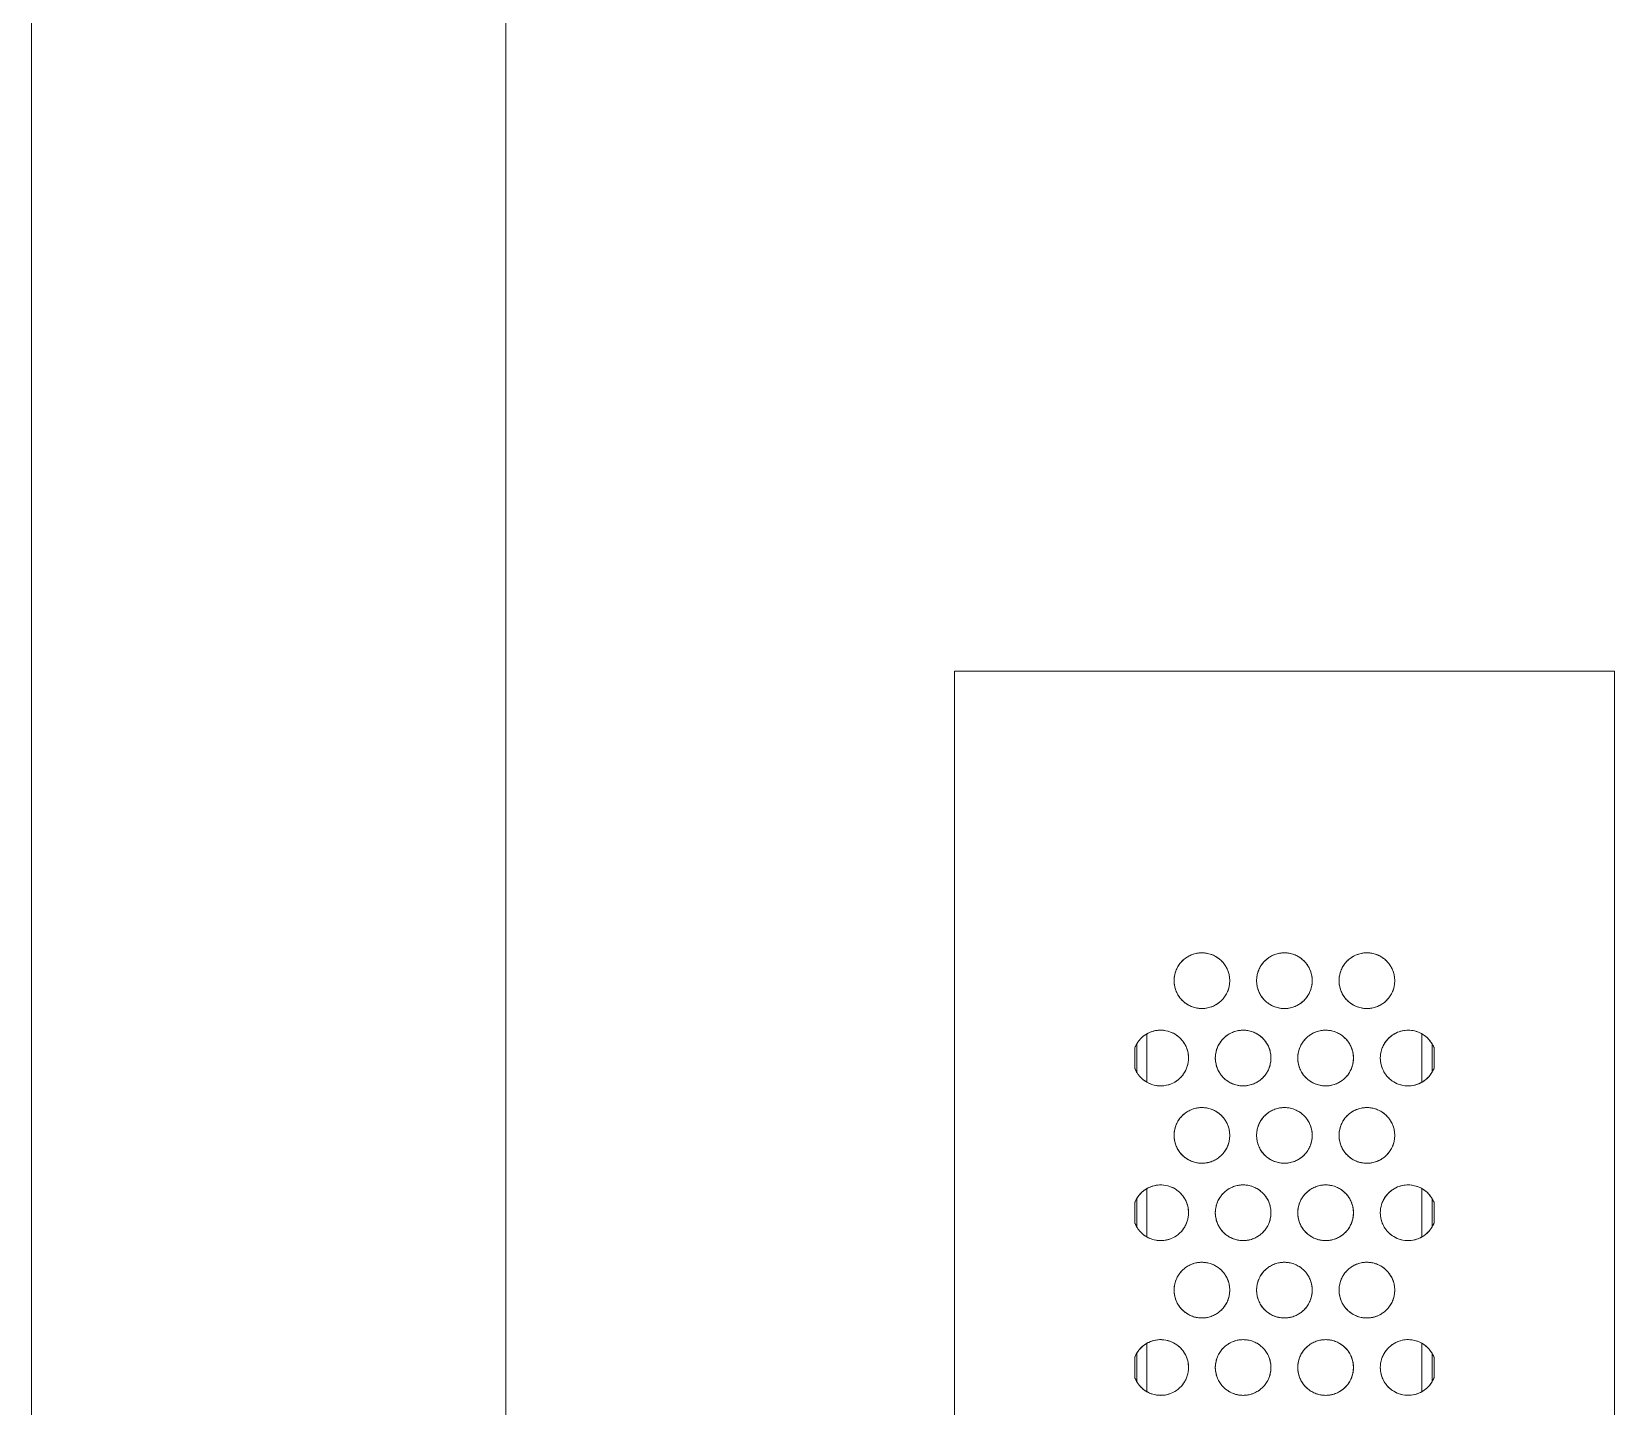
# Model space of a CAD drawing. Header units: millimetres. Extents: x -9622 to 8910, y -3000 to 10688.
# Drawn here: x 3705.7 to 3782.5, y 4657.3 to 4723.9 of the extents above; entities that cross this region are included whole.
import ezdxf

# ---------------------------------------------------------------- set-up
doc = ezdxf.new("R2010")
doc.units = ezdxf.units.MM
doc.layers.add('P-SANR-FIXT', color=6, linetype='Continuous', lineweight=9)

# ---------------------------------------------------------------- blocks, each defined once
blk = doc.blocks.new('Plumbing_Fixtures-Grohe-Allure-Rainshower_Shower_System_Wall_Mounted-12-METRIC - Allure 27 469 000-445960-D-D')
at = {"layer": 'P-SANR-FIXT'}
for p, q in [((3705.742, 5002.294), (3705.742, 4486.287)), ((3728.742, 4486.287), (3728.742, 5002.294)), ((3750.492, 4692.892), (3750.492, 4617.892)), ((3782.492, 4692.892), (3750.492, 4692.892)), ((3782.492, 4617.892), (3782.492, 4692.892)), ((3759.825, 4675.315), (3759.825, 4672.969)), ((3773.159, 4675.316), (3773.159, 4672.968)), ((3759.238, 4674.65), (3759.238, 4673.634)), ((3759.332, 4673.453), (3759.332, 4674.831)), ((3773.654, 4674.83), (3773.654, 4673.454)), ((3773.747, 4673.635), (3773.747, 4674.649)), ((3759.332, 4665.953), (3759.332, 4667.331)), ((3759.825, 4667.815), (3759.825, 4665.469)), ((3773.159, 4667.816), (3773.159, 4665.468)), ((3773.654, 4667.33), (3773.654, 4665.954)), ((3759.238, 4667.15), (3759.238, 4666.134)), ((3773.747, 4666.135), (3773.747, 4667.149)), ((3759.825, 4660.315), (3759.825, 4657.969)), ((3773.159, 4660.316), (3773.159, 4657.968)), ((3759.238, 4659.65), (3759.238, 4658.634)), ((3759.332, 4658.453), (3759.332, 4659.831)), ((3773.654, 4659.83), (3773.654, 4658.454)), ((3773.747, 4658.635), (3773.747, 4659.649))]:
    blk.add_line(p, q, dxfattribs=at)
for points, knots in [([(3763.842, 4677.892), (3763.841, 4677.975), (3763.826, 4678.136), (3763.766, 4678.361), (3763.662, 4678.579), (3763.524, 4678.774), (3763.353, 4678.939), (3763.158, 4679.075), (3762.943, 4679.171), (3762.697, 4679.235), (3762.423, 4679.25), (3762.139, 4679.205), (3761.864, 4679.099), (3761.622, 4678.937), (3761.419, 4678.728), (3761.208, 4678.385), (3761.145, 4678.1), (3761.142, 4677.892)], [0, 0, 0, 0, 0.055556, 0.111111, 0.166667, 0.222222, 0.277778, 0.333333, 0.388889, 0.444444, 0.513889, 0.583333, 0.652778, 0.722222, 0.791667, 0.861111, 1, 1, 1, 1]), ([(3761.142, 4677.892), (3761.143, 4677.975), (3761.159, 4678.137), (3761.219, 4678.362), (3761.322, 4678.578), (3761.458, 4678.771), (3761.625, 4678.935), (3761.816, 4679.068), (3762.027, 4679.166), (3762.269, 4679.232), (3762.542, 4679.251), (3762.828, 4679.21), (3763.108, 4679.106), (3763.354, 4678.943), (3763.563, 4678.733), (3763.776, 4678.386), (3763.84, 4678.1), (3763.842, 4677.892)], [0, 0, 0, 0, 0.055556, 0.111111, 0.166667, 0.222222, 0.277778, 0.333333, 0.388889, 0.444444, 0.513889, 0.583333, 0.652778, 0.722222, 0.791667, 0.861111, 1, 1, 1, 1]), ([(3765.142, 4677.892), (3765.143, 4677.974), (3765.158, 4678.133), (3765.217, 4678.355), (3765.318, 4678.571), (3765.453, 4678.765), (3765.621, 4678.931), (3765.813, 4679.067), (3766.028, 4679.166), (3766.275, 4679.234), (3766.553, 4679.251), (3766.842, 4679.207), (3767.122, 4679.098), (3767.366, 4678.933), (3767.571, 4678.722), (3767.778, 4678.379), (3767.84, 4678.096), (3767.842, 4677.892)], [0, 0, 0, 0, 0.055556, 0.111111, 0.166667, 0.222222, 0.277778, 0.333333, 0.388889, 0.444444, 0.513889, 0.583333, 0.652778, 0.722222, 0.791667, 0.861111, 1, 1, 1, 1]), ([(3767.842, 4677.892), (3767.841, 4677.974), (3767.827, 4678.133), (3767.768, 4678.355), (3767.666, 4678.57), (3767.532, 4678.764), (3767.364, 4678.931), (3767.171, 4679.067), (3766.956, 4679.166), (3766.709, 4679.234), (3766.432, 4679.251), (3766.142, 4679.207), (3765.862, 4679.098), (3765.618, 4678.934), (3765.414, 4678.722), (3765.206, 4678.378), (3765.144, 4678.096), (3765.142, 4677.892)], [0, 0, 0, 0, 0.055556, 0.111111, 0.166667, 0.222222, 0.277778, 0.333333, 0.388889, 0.444444, 0.513889, 0.583333, 0.652778, 0.722222, 0.791667, 0.861111, 1, 1, 1, 1]), ([(3769.142, 4677.892), (3769.143, 4677.975), (3769.158, 4678.137), (3769.219, 4678.362), (3769.324, 4678.58), (3769.462, 4678.775), (3769.633, 4678.941), (3769.828, 4679.076), (3770.043, 4679.171), (3770.289, 4679.236), (3770.562, 4679.25), (3770.846, 4679.205), (3771.12, 4679.099), (3771.362, 4678.937), (3771.565, 4678.729), (3771.776, 4678.386), (3771.839, 4678.1), (3771.842, 4677.892)], [0, 0, 0, 0, 0.055556, 0.111111, 0.166667, 0.222222, 0.277778, 0.333333, 0.388889, 0.444444, 0.513889, 0.583333, 0.652778, 0.722222, 0.791667, 0.861111, 1, 1, 1, 1]), ([(3771.842, 4677.892), (3771.841, 4677.975), (3771.826, 4678.136), (3771.766, 4678.361), (3771.663, 4678.577), (3771.527, 4678.77), (3771.36, 4678.934), (3771.169, 4679.068), (3770.957, 4679.166), (3770.715, 4679.232), (3770.442, 4679.251), (3770.155, 4679.21), (3769.875, 4679.105), (3769.629, 4678.942), (3769.421, 4678.732), (3769.208, 4678.385), (3769.144, 4678.099), (3769.142, 4677.892)], [0, 0, 0, 0, 0.055556, 0.111111, 0.166667, 0.222222, 0.277778, 0.333333, 0.388889, 0.444444, 0.513889, 0.583333, 0.652778, 0.722222, 0.791667, 0.861111, 1, 1, 1, 1]), ([(3763.842, 4677.892), (3763.841, 4677.809), (3763.826, 4677.647), (3763.765, 4677.422), (3763.661, 4677.204), (3763.523, 4677.009), (3763.352, 4676.843), (3763.157, 4676.708), (3762.941, 4676.613), (3762.696, 4676.548), (3762.422, 4676.534), (3762.138, 4676.579), (3761.864, 4676.685), (3761.623, 4676.846), (3761.42, 4677.055), (3761.208, 4677.398), (3761.145, 4677.684), (3761.142, 4677.892)], [0, 0, 0, 0, 0.055556, 0.111111, 0.166667, 0.222222, 0.277778, 0.333333, 0.388889, 0.444444, 0.513889, 0.583333, 0.652778, 0.722222, 0.791667, 0.861111, 1, 1, 1, 1]), ([(3761.142, 4677.892), (3761.143, 4677.809), (3761.159, 4677.648), (3761.218, 4677.423), (3761.322, 4677.207), (3761.458, 4677.014), (3761.625, 4676.85), (3761.816, 4676.716), (3762.027, 4676.618), (3762.27, 4676.552), (3762.543, 4676.533), (3762.829, 4676.574), (3763.109, 4676.679), (3763.356, 4676.842), (3763.564, 4677.053), (3763.776, 4677.399), (3763.84, 4677.685), (3763.842, 4677.892)], [0, 0, 0, 0, 0.055556, 0.111111, 0.166667, 0.222222, 0.277778, 0.333333, 0.388889, 0.444444, 0.513889, 0.583333, 0.652778, 0.722222, 0.791667, 0.861111, 1, 1, 1, 1]), ([(3767.842, 4677.892), (3767.841, 4677.81), (3767.827, 4677.651), (3767.768, 4677.429), (3767.666, 4677.214), (3767.532, 4677.02), (3767.364, 4676.853), (3767.171, 4676.717), (3766.956, 4676.618), (3766.709, 4676.55), (3766.432, 4676.533), (3766.142, 4676.577), (3765.862, 4676.686), (3765.618, 4676.85), (3765.414, 4677.062), (3765.206, 4677.405), (3765.144, 4677.688), (3765.142, 4677.892)], [0, 0, 0, 0, 0.055556, 0.111111, 0.166667, 0.222222, 0.277778, 0.333333, 0.388889, 0.444444, 0.513889, 0.583333, 0.652778, 0.722222, 0.791667, 0.861111, 1, 1, 1, 1]), ([(3765.142, 4677.892), (3765.143, 4677.81), (3765.158, 4677.651), (3765.217, 4677.429), (3765.318, 4677.213), (3765.453, 4677.019), (3765.621, 4676.853), (3765.813, 4676.717), (3766.028, 4676.618), (3766.275, 4676.55), (3766.553, 4676.533), (3766.842, 4676.577), (3767.122, 4676.686), (3767.366, 4676.851), (3767.571, 4677.062), (3767.778, 4677.405), (3767.84, 4677.688), (3767.842, 4677.892)], [0, 0, 0, 0, 0.055556, 0.111111, 0.166667, 0.222222, 0.277778, 0.333333, 0.388889, 0.444444, 0.513889, 0.583333, 0.652778, 0.722222, 0.791667, 0.861111, 1, 1, 1, 1]), ([(3771.842, 4677.892), (3771.841, 4677.809), (3771.825, 4677.647), (3771.766, 4677.422), (3771.662, 4677.207), (3771.527, 4677.013), (3771.36, 4676.85), (3771.168, 4676.716), (3770.958, 4676.618), (3770.716, 4676.552), (3770.443, 4676.533), (3770.157, 4676.574), (3769.877, 4676.678), (3769.63, 4676.84), (3769.422, 4677.051), (3769.209, 4677.398), (3769.144, 4677.684), (3769.142, 4677.892)], [0, 0, 0, 0, 0.055556, 0.111111, 0.166667, 0.222222, 0.277778, 0.333333, 0.388889, 0.444444, 0.513889, 0.583333, 0.652778, 0.722222, 0.791667, 0.861111, 1, 1, 1, 1]), ([(3769.142, 4677.892), (3769.143, 4677.809), (3769.158, 4677.648), (3769.219, 4677.423), (3769.323, 4677.205), (3769.46, 4677.01), (3769.631, 4676.844), (3769.826, 4676.709), (3770.041, 4676.613), (3770.287, 4676.548), (3770.561, 4676.534), (3770.846, 4676.579), (3771.121, 4676.685), (3771.362, 4676.847), (3771.566, 4677.056), (3771.776, 4677.399), (3771.839, 4677.684), (3771.842, 4677.892)], [0, 0, 0, 0, 0.055556, 0.111111, 0.166667, 0.222222, 0.277778, 0.333333, 0.388889, 0.444444, 0.513889, 0.583333, 0.652778, 0.722222, 0.791667, 0.861111, 1, 1, 1, 1]), ([(3759.825, 4675.315), (3759.764, 4675.279), (3759.65, 4675.203), (3759.517, 4675.08), (3759.414, 4674.96), (3759.333, 4674.836), (3759.271, 4674.719), (3759.232, 4674.631), (3759.244, 4674.665), (3759.297, 4674.757), (3759.332, 4674.831)], [0, 0, 0, 0, 0.125, 0.25, 0.354167, 0.458333, 0.583333, 0.6875, 0.833333, 1, 1, 1, 1]), ([(3759.332, 4674.831), (3759.402, 4674.947), (3759.564, 4675.148), (3759.989, 4675.44), (3760.532, 4675.54), (3761.016, 4675.404), (3761.299, 4675.234), (3761.484, 4675.068), (3761.638, 4674.871), (3761.794, 4674.565), (3761.841, 4674.318), (3761.842, 4674.142)], [0, 0, 0, 0, 0.111111, 0.222222, 0.444444, 0.583333, 0.652778, 0.722222, 0.791667, 0.861111, 1, 1, 1, 1]), ([(3761.842, 4674.142), (3761.841, 4674.363), (3761.762, 4674.682), (3761.518, 4675.039), (3761.261, 4675.27), (3760.934, 4675.437), (3760.426, 4675.532), (3760.049, 4675.442), (3759.825, 4675.315)], [0, 0, 0, 0, 0.222222, 0.333333, 0.444444, 0.583333, 0.722222, 1, 1, 1, 1]), ([(3765.842, 4674.142), (3765.841, 4674.224), (3765.827, 4674.383), (3765.767, 4674.607), (3765.665, 4674.822), (3765.53, 4675.017), (3765.361, 4675.183), (3765.167, 4675.32), (3764.951, 4675.418), (3764.704, 4675.485), (3764.427, 4675.5), (3764.14, 4675.456), (3763.861, 4675.348), (3763.618, 4675.184), (3763.415, 4674.973), (3763.207, 4674.63), (3763.145, 4674.347), (3763.142, 4674.142)], [0, 0, 0, 0, 0.055556, 0.111111, 0.166667, 0.222222, 0.277778, 0.333333, 0.388889, 0.444444, 0.513889, 0.583333, 0.652778, 0.722222, 0.791667, 0.861111, 1, 1, 1, 1]), ([(3763.142, 4674.142), (3763.143, 4674.224), (3763.158, 4674.384), (3763.217, 4674.607), (3763.319, 4674.822), (3763.454, 4675.016), (3763.621, 4675.181), (3763.813, 4675.317), (3764.026, 4675.415), (3764.272, 4675.483), (3764.548, 4675.501), (3764.837, 4675.458), (3765.117, 4675.351), (3765.363, 4675.186), (3765.569, 4674.975), (3765.777, 4674.63), (3765.84, 4674.347), (3765.842, 4674.142)], [0, 0, 0, 0, 0.055556, 0.111111, 0.166667, 0.222222, 0.277778, 0.333333, 0.388889, 0.444444, 0.513889, 0.583333, 0.652778, 0.722222, 0.791667, 0.861111, 1, 1, 1, 1]), ([(3767.142, 4674.142), (3767.143, 4674.224), (3767.158, 4674.384), (3767.217, 4674.607), (3767.32, 4674.823), (3767.455, 4675.018), (3767.624, 4675.184), (3767.818, 4675.32), (3768.034, 4675.418), (3768.281, 4675.485), (3768.558, 4675.5), (3768.845, 4675.456), (3769.123, 4675.348), (3769.366, 4675.184), (3769.57, 4674.973), (3769.777, 4674.63), (3769.84, 4674.347), (3769.842, 4674.142)], [0, 0, 0, 0, 0.055556, 0.111111, 0.166667, 0.222222, 0.277778, 0.333333, 0.388889, 0.444444, 0.513889, 0.583333, 0.652778, 0.722222, 0.791667, 0.861111, 1, 1, 1, 1]), ([(3769.842, 4674.142), (3769.841, 4674.224), (3769.826, 4674.383), (3769.767, 4674.606), (3769.666, 4674.822), (3769.531, 4675.015), (3769.364, 4675.181), (3769.172, 4675.317), (3768.958, 4675.415), (3768.713, 4675.483), (3768.436, 4675.501), (3768.147, 4675.458), (3767.866, 4675.351), (3767.621, 4675.186), (3767.416, 4674.975), (3767.207, 4674.63), (3767.144, 4674.347), (3767.142, 4674.142)], [0, 0, 0, 0, 0.055556, 0.111111, 0.166667, 0.222222, 0.277778, 0.333333, 0.388889, 0.444444, 0.513889, 0.583333, 0.652778, 0.722222, 0.791667, 0.861111, 1, 1, 1, 1]), ([(3771.142, 4674.142), (3771.143, 4674.283), (3771.173, 4674.482), (3771.275, 4674.735), (3771.376, 4674.911), (3771.503, 4675.067), (3771.697, 4675.248), (3772.012, 4675.429), (3772.455, 4675.519), (3772.929, 4675.449), (3773.354, 4675.218), (3773.566, 4674.974), (3773.654, 4674.83)], [0, 0, 0, 0, 0.111111, 0.166667, 0.222222, 0.277778, 0.333333, 0.444444, 0.583333, 0.722222, 0.861111, 1, 1, 1, 1]), ([(3773.159, 4675.316), (3772.979, 4675.417), (3772.686, 4675.505), (3772.277, 4675.487), (3771.954, 4675.396), (3771.636, 4675.21), (3771.362, 4674.916), (3771.183, 4674.546), (3771.143, 4674.28), (3771.142, 4674.142)], [0, 0, 0, 0, 0.222222, 0.333333, 0.444444, 0.583333, 0.722222, 0.861111, 1, 1, 1, 1]), ([(3773.654, 4674.83), (3773.679, 4674.775), (3773.723, 4674.69), (3773.754, 4674.641), (3773.738, 4674.655), (3773.693, 4674.768), (3773.623, 4674.881), (3773.533, 4675.006), (3773.395, 4675.156), (3773.26, 4675.255), (3773.159, 4675.316)], [0, 0, 0, 0, 0.125, 0.25, 0.354167, 0.458333, 0.583333, 0.6875, 0.791667, 1, 1, 1, 1]), ([(3761.842, 4674.142), (3761.841, 4674.001), (3761.811, 4673.802), (3761.71, 4673.549), (3761.608, 4673.373), (3761.482, 4673.218), (3761.287, 4673.037), (3760.973, 4672.855), (3760.53, 4672.765), (3760.057, 4672.835), (3759.631, 4673.065), (3759.42, 4673.308), (3759.332, 4673.453)], [0, 0, 0, 0, 0.111111, 0.166667, 0.222222, 0.277778, 0.333333, 0.444444, 0.583333, 0.722222, 0.861111, 1, 1, 1, 1]), ([(3759.825, 4672.969), (3760.004, 4672.867), (3760.298, 4672.779), (3760.707, 4672.797), (3761.03, 4672.887), (3761.348, 4673.073), (3761.623, 4673.368), (3761.801, 4673.737), (3761.842, 4674.004), (3761.842, 4674.142)], [0, 0, 0, 0, 0.222222, 0.333333, 0.444444, 0.583333, 0.722222, 0.861111, 1, 1, 1, 1]), ([(3765.842, 4674.142), (3765.841, 4674.06), (3765.827, 4673.9), (3765.767, 4673.677), (3765.665, 4673.461), (3765.53, 4673.267), (3765.36, 4673.1), (3765.166, 4672.964), (3764.951, 4672.866), (3764.704, 4672.799), (3764.427, 4672.784), (3764.139, 4672.828), (3763.861, 4672.936), (3763.618, 4673.1), (3763.415, 4673.31), (3763.207, 4673.654), (3763.145, 4673.937), (3763.142, 4674.142)], [0, 0, 0, 0, 0.055556, 0.111111, 0.166667, 0.222222, 0.277778, 0.333333, 0.388889, 0.444444, 0.513889, 0.583333, 0.652778, 0.722222, 0.791667, 0.861111, 1, 1, 1, 1]), ([(3763.142, 4674.142), (3763.143, 4674.06), (3763.158, 4673.901), (3763.217, 4673.678), (3763.319, 4673.462), (3763.454, 4673.268), (3763.621, 4673.103), (3763.813, 4672.967), (3764.026, 4672.869), (3764.272, 4672.801), (3764.549, 4672.783), (3764.837, 4672.826), (3765.118, 4672.933), (3765.363, 4673.098), (3765.569, 4673.309), (3765.777, 4673.654), (3765.84, 4673.937), (3765.842, 4674.142)], [0, 0, 0, 0, 0.055556, 0.111111, 0.166667, 0.222222, 0.277778, 0.333333, 0.388889, 0.444444, 0.513889, 0.583333, 0.652778, 0.722222, 0.791667, 0.861111, 1, 1, 1, 1]), ([(3769.842, 4674.142), (3769.841, 4674.06), (3769.826, 4673.9), (3769.767, 4673.677), (3769.666, 4673.462), (3769.531, 4673.269), (3769.364, 4673.103), (3769.172, 4672.967), (3768.958, 4672.869), (3768.713, 4672.801), (3768.437, 4672.783), (3768.148, 4672.826), (3767.867, 4672.933), (3767.622, 4673.097), (3767.416, 4673.309), (3767.207, 4673.654), (3767.144, 4673.937), (3767.142, 4674.142)], [0, 0, 0, 0, 0.055556, 0.111111, 0.166667, 0.222222, 0.277778, 0.333333, 0.388889, 0.444444, 0.513889, 0.583333, 0.652778, 0.722222, 0.791667, 0.861111, 1, 1, 1, 1]), ([(3767.142, 4674.142), (3767.143, 4674.06), (3767.158, 4673.901), (3767.217, 4673.677), (3767.319, 4673.461), (3767.455, 4673.267), (3767.624, 4673.1), (3767.818, 4672.964), (3768.033, 4672.866), (3768.28, 4672.799), (3768.557, 4672.784), (3768.845, 4672.828), (3769.123, 4672.936), (3769.366, 4673.1), (3769.57, 4673.311), (3769.778, 4673.654), (3769.84, 4673.937), (3769.842, 4674.142)], [0, 0, 0, 0, 0.055556, 0.111111, 0.166667, 0.222222, 0.277778, 0.333333, 0.388889, 0.444444, 0.513889, 0.583333, 0.652778, 0.722222, 0.791667, 0.861111, 1, 1, 1, 1]), ([(3773.654, 4673.454), (3773.583, 4673.338), (3773.421, 4673.137), (3772.996, 4672.845), (3772.453, 4672.744), (3771.969, 4672.879), (3771.686, 4673.05), (3771.501, 4673.215), (3771.347, 4673.413), (3771.191, 4673.719), (3771.144, 4673.966), (3771.142, 4674.142)], [0, 0, 0, 0, 0.111111, 0.222222, 0.444444, 0.583333, 0.652778, 0.722222, 0.791667, 0.861111, 1, 1, 1, 1]), ([(3771.142, 4674.142), (3771.143, 4673.921), (3771.222, 4673.602), (3771.466, 4673.245), (3771.723, 4673.014), (3772.049, 4672.847), (3772.558, 4672.752), (3772.934, 4672.842), (3773.159, 4672.968)], [0, 0, 0, 0, 0.222222, 0.333333, 0.444444, 0.583333, 0.722222, 1, 1, 1, 1]), ([(3759.332, 4673.453), (3759.306, 4673.508), (3759.262, 4673.593), (3759.231, 4673.643), (3759.246, 4673.629), (3759.291, 4673.516), (3759.361, 4673.403), (3759.451, 4673.279), (3759.588, 4673.128), (3759.723, 4673.029), (3759.825, 4672.969)], [0, 0, 0, 0, 0.125, 0.25, 0.354167, 0.458333, 0.583333, 0.6875, 0.791667, 1, 1, 1, 1]), ([(3773.159, 4672.968), (3773.22, 4673.004), (3773.334, 4673.081), (3773.467, 4673.203), (3773.57, 4673.323), (3773.651, 4673.447), (3773.713, 4673.565), (3773.753, 4673.653), (3773.741, 4673.62), (3773.688, 4673.528), (3773.654, 4673.454)], [0, 0, 0, 0, 0.125, 0.25, 0.354167, 0.458333, 0.583333, 0.6875, 0.833333, 1, 1, 1, 1]), ([(3763.842, 4670.392), (3763.841, 4670.475), (3763.826, 4670.636), (3763.766, 4670.861), (3763.662, 4671.079), (3763.524, 4671.274), (3763.353, 4671.439), (3763.158, 4671.575), (3762.943, 4671.671), (3762.697, 4671.735), (3762.423, 4671.75), (3762.139, 4671.705), (3761.864, 4671.599), (3761.622, 4671.437), (3761.419, 4671.228), (3761.208, 4670.885), (3761.145, 4670.6), (3761.142, 4670.392)], [0, 0, 0, 0, 0.055556, 0.111111, 0.166667, 0.222222, 0.277778, 0.333333, 0.388889, 0.444444, 0.513889, 0.583333, 0.652778, 0.722222, 0.791667, 0.861111, 1, 1, 1, 1]), ([(3761.142, 4670.392), (3761.143, 4670.475), (3761.159, 4670.637), (3761.219, 4670.862), (3761.322, 4671.078), (3761.458, 4671.271), (3761.625, 4671.435), (3761.816, 4671.568), (3762.027, 4671.666), (3762.269, 4671.732), (3762.542, 4671.751), (3762.828, 4671.71), (3763.108, 4671.606), (3763.354, 4671.443), (3763.563, 4671.233), (3763.776, 4670.886), (3763.84, 4670.6), (3763.842, 4670.392)], [0, 0, 0, 0, 0.055556, 0.111111, 0.166667, 0.222222, 0.277778, 0.333333, 0.388889, 0.444444, 0.513889, 0.583333, 0.652778, 0.722222, 0.791667, 0.861111, 1, 1, 1, 1]), ([(3765.142, 4670.392), (3765.143, 4670.474), (3765.158, 4670.633), (3765.217, 4670.855), (3765.318, 4671.071), (3765.453, 4671.265), (3765.621, 4671.431), (3765.813, 4671.567), (3766.028, 4671.666), (3766.275, 4671.734), (3766.553, 4671.751), (3766.842, 4671.707), (3767.122, 4671.598), (3767.366, 4671.433), (3767.571, 4671.222), (3767.778, 4670.879), (3767.84, 4670.596), (3767.842, 4670.392)], [0, 0, 0, 0, 0.055556, 0.111111, 0.166667, 0.222222, 0.277778, 0.333333, 0.388889, 0.444444, 0.513889, 0.583333, 0.652778, 0.722222, 0.791667, 0.861111, 1, 1, 1, 1]), ([(3767.842, 4670.392), (3767.841, 4670.474), (3767.827, 4670.633), (3767.768, 4670.855), (3767.666, 4671.07), (3767.532, 4671.264), (3767.364, 4671.431), (3767.171, 4671.567), (3766.956, 4671.666), (3766.709, 4671.734), (3766.432, 4671.751), (3766.142, 4671.707), (3765.862, 4671.598), (3765.618, 4671.434), (3765.414, 4671.222), (3765.206, 4670.878), (3765.144, 4670.596), (3765.142, 4670.392)], [0, 0, 0, 0, 0.055556, 0.111111, 0.166667, 0.222222, 0.277778, 0.333333, 0.388889, 0.444444, 0.513889, 0.583333, 0.652778, 0.722222, 0.791667, 0.861111, 1, 1, 1, 1]), ([(3769.142, 4670.392), (3769.143, 4670.475), (3769.158, 4670.637), (3769.219, 4670.862), (3769.324, 4671.08), (3769.462, 4671.275), (3769.633, 4671.441), (3769.828, 4671.576), (3770.043, 4671.671), (3770.289, 4671.736), (3770.562, 4671.75), (3770.846, 4671.705), (3771.12, 4671.599), (3771.362, 4671.437), (3771.565, 4671.229), (3771.776, 4670.886), (3771.839, 4670.6), (3771.842, 4670.392)], [0, 0, 0, 0, 0.055556, 0.111111, 0.166667, 0.222222, 0.277778, 0.333333, 0.388889, 0.444444, 0.513889, 0.583333, 0.652778, 0.722222, 0.791667, 0.861111, 1, 1, 1, 1]), ([(3771.842, 4670.392), (3771.841, 4670.475), (3771.826, 4670.636), (3771.766, 4670.861), (3771.663, 4671.077), (3771.527, 4671.27), (3771.36, 4671.434), (3771.169, 4671.568), (3770.957, 4671.666), (3770.715, 4671.732), (3770.442, 4671.751), (3770.155, 4671.71), (3769.875, 4671.605), (3769.629, 4671.442), (3769.421, 4671.232), (3769.208, 4670.885), (3769.144, 4670.599), (3769.142, 4670.392)], [0, 0, 0, 0, 0.055556, 0.111111, 0.166667, 0.222222, 0.277778, 0.333333, 0.388889, 0.444444, 0.513889, 0.583333, 0.652778, 0.722222, 0.791667, 0.861111, 1, 1, 1, 1]), ([(3763.842, 4670.392), (3763.841, 4670.309), (3763.826, 4670.147), (3763.765, 4669.922), (3763.661, 4669.704), (3763.523, 4669.509), (3763.352, 4669.343), (3763.157, 4669.208), (3762.941, 4669.113), (3762.696, 4669.048), (3762.422, 4669.034), (3762.138, 4669.079), (3761.864, 4669.185), (3761.623, 4669.346), (3761.42, 4669.555), (3761.208, 4669.898), (3761.145, 4670.184), (3761.142, 4670.392)], [0, 0, 0, 0, 0.055556, 0.111111, 0.166667, 0.222222, 0.277778, 0.333333, 0.388889, 0.444444, 0.513889, 0.583333, 0.652778, 0.722222, 0.791667, 0.861111, 1, 1, 1, 1]), ([(3761.142, 4670.392), (3761.143, 4670.309), (3761.159, 4670.148), (3761.218, 4669.923), (3761.322, 4669.707), (3761.458, 4669.514), (3761.625, 4669.35), (3761.816, 4669.216), (3762.027, 4669.118), (3762.27, 4669.052), (3762.543, 4669.033), (3762.829, 4669.074), (3763.109, 4669.179), (3763.356, 4669.342), (3763.564, 4669.553), (3763.776, 4669.899), (3763.84, 4670.185), (3763.842, 4670.392)], [0, 0, 0, 0, 0.055556, 0.111111, 0.166667, 0.222222, 0.277778, 0.333333, 0.388889, 0.444444, 0.513889, 0.583333, 0.652778, 0.722222, 0.791667, 0.861111, 1, 1, 1, 1]), ([(3767.842, 4670.392), (3767.841, 4670.31), (3767.827, 4670.151), (3767.768, 4669.929), (3767.666, 4669.714), (3767.532, 4669.52), (3767.364, 4669.353), (3767.171, 4669.217), (3766.956, 4669.118), (3766.709, 4669.05), (3766.432, 4669.033), (3766.142, 4669.077), (3765.862, 4669.186), (3765.618, 4669.35), (3765.414, 4669.562), (3765.206, 4669.905), (3765.144, 4670.188), (3765.142, 4670.392)], [0, 0, 0, 0, 0.055556, 0.111111, 0.166667, 0.222222, 0.277778, 0.333333, 0.388889, 0.444444, 0.513889, 0.583333, 0.652778, 0.722222, 0.791667, 0.861111, 1, 1, 1, 1]), ([(3765.142, 4670.392), (3765.143, 4670.31), (3765.158, 4670.151), (3765.217, 4669.929), (3765.318, 4669.713), (3765.453, 4669.519), (3765.621, 4669.353), (3765.813, 4669.217), (3766.028, 4669.118), (3766.275, 4669.05), (3766.553, 4669.033), (3766.842, 4669.077), (3767.122, 4669.186), (3767.366, 4669.351), (3767.571, 4669.562), (3767.778, 4669.905), (3767.84, 4670.188), (3767.842, 4670.392)], [0, 0, 0, 0, 0.055556, 0.111111, 0.166667, 0.222222, 0.277778, 0.333333, 0.388889, 0.444444, 0.513889, 0.583333, 0.652778, 0.722222, 0.791667, 0.861111, 1, 1, 1, 1]), ([(3771.842, 4670.392), (3771.841, 4670.309), (3771.825, 4670.147), (3771.766, 4669.922), (3771.662, 4669.707), (3771.527, 4669.513), (3771.36, 4669.35), (3771.168, 4669.216), (3770.958, 4669.118), (3770.716, 4669.052), (3770.443, 4669.033), (3770.157, 4669.074), (3769.877, 4669.178), (3769.63, 4669.34), (3769.422, 4669.551), (3769.209, 4669.898), (3769.144, 4670.184), (3769.142, 4670.392)], [0, 0, 0, 0, 0.055556, 0.111111, 0.166667, 0.222222, 0.277778, 0.333333, 0.388889, 0.444444, 0.513889, 0.583333, 0.652778, 0.722222, 0.791667, 0.861111, 1, 1, 1, 1]), ([(3769.142, 4670.392), (3769.143, 4670.309), (3769.158, 4670.148), (3769.219, 4669.923), (3769.323, 4669.705), (3769.46, 4669.51), (3769.631, 4669.344), (3769.826, 4669.209), (3770.041, 4669.113), (3770.287, 4669.048), (3770.561, 4669.034), (3770.846, 4669.079), (3771.121, 4669.185), (3771.362, 4669.347), (3771.566, 4669.556), (3771.776, 4669.899), (3771.839, 4670.184), (3771.842, 4670.392)], [0, 0, 0, 0, 0.055556, 0.111111, 0.166667, 0.222222, 0.277778, 0.333333, 0.388889, 0.444444, 0.513889, 0.583333, 0.652778, 0.722222, 0.791667, 0.861111, 1, 1, 1, 1]), ([(3759.332, 4667.331), (3759.402, 4667.447), (3759.564, 4667.648), (3759.989, 4667.94), (3760.532, 4668.04), (3761.016, 4667.904), (3761.299, 4667.734), (3761.484, 4667.568), (3761.638, 4667.371), (3761.794, 4667.065), (3761.841, 4666.818), (3761.842, 4666.642)], [0, 0, 0, 0, 0.111111, 0.222222, 0.444444, 0.583333, 0.652778, 0.722222, 0.791667, 0.861111, 1, 1, 1, 1]), ([(3761.842, 4666.642), (3761.841, 4666.863), (3761.762, 4667.182), (3761.518, 4667.539), (3761.261, 4667.77), (3760.934, 4667.937), (3760.426, 4668.032), (3760.049, 4667.942), (3759.825, 4667.815)], [0, 0, 0, 0, 0.222222, 0.333333, 0.444444, 0.583333, 0.722222, 1, 1, 1, 1]), ([(3765.842, 4666.642), (3765.841, 4666.724), (3765.827, 4666.883), (3765.767, 4667.107), (3765.665, 4667.322), (3765.53, 4667.517), (3765.361, 4667.683), (3765.167, 4667.82), (3764.951, 4667.918), (3764.704, 4667.985), (3764.427, 4668), (3764.14, 4667.956), (3763.861, 4667.848), (3763.618, 4667.684), (3763.415, 4667.473), (3763.207, 4667.13), (3763.145, 4666.847), (3763.142, 4666.642)], [0, 0, 0, 0, 0.055556, 0.111111, 0.166667, 0.222222, 0.277778, 0.333333, 0.388889, 0.444444, 0.513889, 0.583333, 0.652778, 0.722222, 0.791667, 0.861111, 1, 1, 1, 1]), ([(3763.142, 4666.642), (3763.143, 4666.724), (3763.158, 4666.884), (3763.217, 4667.107), (3763.319, 4667.322), (3763.454, 4667.516), (3763.621, 4667.681), (3763.813, 4667.817), (3764.026, 4667.915), (3764.272, 4667.983), (3764.548, 4668.001), (3764.837, 4667.958), (3765.117, 4667.851), (3765.363, 4667.686), (3765.569, 4667.475), (3765.777, 4667.13), (3765.84, 4666.847), (3765.842, 4666.642)], [0, 0, 0, 0, 0.055556, 0.111111, 0.166667, 0.222222, 0.277778, 0.333333, 0.388889, 0.444444, 0.513889, 0.583333, 0.652778, 0.722222, 0.791667, 0.861111, 1, 1, 1, 1]), ([(3767.142, 4666.642), (3767.143, 4666.724), (3767.158, 4666.884), (3767.217, 4667.107), (3767.32, 4667.323), (3767.455, 4667.518), (3767.624, 4667.684), (3767.818, 4667.82), (3768.034, 4667.918), (3768.281, 4667.985), (3768.558, 4668), (3768.845, 4667.956), (3769.123, 4667.848), (3769.366, 4667.684), (3769.57, 4667.473), (3769.777, 4667.13), (3769.84, 4666.847), (3769.842, 4666.642)], [0, 0, 0, 0, 0.055556, 0.111111, 0.166667, 0.222222, 0.277778, 0.333333, 0.388889, 0.444444, 0.513889, 0.583333, 0.652778, 0.722222, 0.791667, 0.861111, 1, 1, 1, 1]), ([(3769.842, 4666.642), (3769.841, 4666.724), (3769.826, 4666.883), (3769.767, 4667.106), (3769.666, 4667.322), (3769.531, 4667.515), (3769.364, 4667.681), (3769.172, 4667.817), (3768.958, 4667.915), (3768.713, 4667.983), (3768.436, 4668.001), (3768.147, 4667.958), (3767.866, 4667.851), (3767.621, 4667.686), (3767.416, 4667.475), (3767.207, 4667.13), (3767.144, 4666.847), (3767.142, 4666.642)], [0, 0, 0, 0, 0.055556, 0.111111, 0.166667, 0.222222, 0.277778, 0.333333, 0.388889, 0.444444, 0.513889, 0.583333, 0.652778, 0.722222, 0.791667, 0.861111, 1, 1, 1, 1]), ([(3771.142, 4666.642), (3771.143, 4666.783), (3771.173, 4666.982), (3771.275, 4667.235), (3771.376, 4667.411), (3771.503, 4667.567), (3771.697, 4667.748), (3772.012, 4667.929), (3772.455, 4668.019), (3772.929, 4667.949), (3773.354, 4667.718), (3773.566, 4667.474), (3773.654, 4667.33)], [0, 0, 0, 0, 0.111111, 0.166667, 0.222222, 0.277778, 0.333333, 0.444444, 0.583333, 0.722222, 0.861111, 1, 1, 1, 1]), ([(3773.159, 4667.816), (3772.979, 4667.917), (3772.686, 4668.005), (3772.277, 4667.987), (3771.954, 4667.896), (3771.636, 4667.71), (3771.362, 4667.416), (3771.183, 4667.046), (3771.143, 4666.78), (3771.142, 4666.642)], [0, 0, 0, 0, 0.222222, 0.333333, 0.444444, 0.583333, 0.722222, 0.861111, 1, 1, 1, 1]), ([(3759.825, 4667.815), (3759.764, 4667.779), (3759.65, 4667.703), (3759.517, 4667.58), (3759.414, 4667.46), (3759.333, 4667.336), (3759.271, 4667.219), (3759.232, 4667.131), (3759.244, 4667.165), (3759.297, 4667.257), (3759.332, 4667.331)], [0, 0, 0, 0, 0.125, 0.25, 0.354167, 0.458333, 0.583333, 0.6875, 0.833333, 1, 1, 1, 1]), ([(3773.654, 4667.33), (3773.679, 4667.275), (3773.723, 4667.19), (3773.754, 4667.141), (3773.738, 4667.155), (3773.693, 4667.268), (3773.623, 4667.381), (3773.533, 4667.506), (3773.395, 4667.656), (3773.26, 4667.755), (3773.159, 4667.816)], [0, 0, 0, 0, 0.125, 0.25, 0.354167, 0.458333, 0.583333, 0.6875, 0.791667, 1, 1, 1, 1]), ([(3761.842, 4666.642), (3761.841, 4666.501), (3761.811, 4666.302), (3761.71, 4666.049), (3761.608, 4665.873), (3761.482, 4665.718), (3761.287, 4665.537), (3760.973, 4665.355), (3760.53, 4665.265), (3760.057, 4665.335), (3759.631, 4665.565), (3759.42, 4665.808), (3759.332, 4665.953)], [0, 0, 0, 0, 0.111111, 0.166667, 0.222222, 0.277778, 0.333333, 0.444444, 0.583333, 0.722222, 0.861111, 1, 1, 1, 1]), ([(3759.825, 4665.469), (3760.004, 4665.367), (3760.298, 4665.279), (3760.707, 4665.297), (3761.03, 4665.387), (3761.348, 4665.573), (3761.623, 4665.868), (3761.801, 4666.237), (3761.842, 4666.504), (3761.842, 4666.642)], [0, 0, 0, 0, 0.222222, 0.333333, 0.444444, 0.583333, 0.722222, 0.861111, 1, 1, 1, 1]), ([(3765.842, 4666.642), (3765.841, 4666.56), (3765.827, 4666.4), (3765.767, 4666.177), (3765.665, 4665.961), (3765.53, 4665.767), (3765.36, 4665.6), (3765.166, 4665.464), (3764.951, 4665.366), (3764.704, 4665.299), (3764.427, 4665.284), (3764.139, 4665.328), (3763.861, 4665.436), (3763.618, 4665.6), (3763.415, 4665.81), (3763.207, 4666.154), (3763.145, 4666.437), (3763.142, 4666.642)], [0, 0, 0, 0, 0.055556, 0.111111, 0.166667, 0.222222, 0.277778, 0.333333, 0.388889, 0.444444, 0.513889, 0.583333, 0.652778, 0.722222, 0.791667, 0.861111, 1, 1, 1, 1]), ([(3763.142, 4666.642), (3763.143, 4666.56), (3763.158, 4666.401), (3763.217, 4666.178), (3763.319, 4665.962), (3763.454, 4665.768), (3763.621, 4665.603), (3763.813, 4665.467), (3764.026, 4665.369), (3764.272, 4665.301), (3764.549, 4665.283), (3764.837, 4665.326), (3765.118, 4665.433), (3765.363, 4665.598), (3765.569, 4665.809), (3765.777, 4666.154), (3765.84, 4666.437), (3765.842, 4666.642)], [0, 0, 0, 0, 0.055556, 0.111111, 0.166667, 0.222222, 0.277778, 0.333333, 0.388889, 0.444444, 0.513889, 0.583333, 0.652778, 0.722222, 0.791667, 0.861111, 1, 1, 1, 1]), ([(3769.842, 4666.642), (3769.841, 4666.56), (3769.826, 4666.4), (3769.767, 4666.177), (3769.666, 4665.962), (3769.531, 4665.769), (3769.364, 4665.603), (3769.172, 4665.467), (3768.958, 4665.369), (3768.713, 4665.301), (3768.437, 4665.283), (3768.148, 4665.326), (3767.867, 4665.433), (3767.622, 4665.597), (3767.416, 4665.809), (3767.207, 4666.154), (3767.144, 4666.437), (3767.142, 4666.642)], [0, 0, 0, 0, 0.055556, 0.111111, 0.166667, 0.222222, 0.277778, 0.333333, 0.388889, 0.444444, 0.513889, 0.583333, 0.652778, 0.722222, 0.791667, 0.861111, 1, 1, 1, 1]), ([(3767.142, 4666.642), (3767.143, 4666.56), (3767.158, 4666.401), (3767.217, 4666.177), (3767.319, 4665.961), (3767.455, 4665.767), (3767.624, 4665.6), (3767.818, 4665.464), (3768.033, 4665.366), (3768.28, 4665.299), (3768.557, 4665.284), (3768.845, 4665.328), (3769.123, 4665.436), (3769.366, 4665.6), (3769.57, 4665.811), (3769.778, 4666.154), (3769.84, 4666.437), (3769.842, 4666.642)], [0, 0, 0, 0, 0.055556, 0.111111, 0.166667, 0.222222, 0.277778, 0.333333, 0.388889, 0.444444, 0.513889, 0.583333, 0.652778, 0.722222, 0.791667, 0.861111, 1, 1, 1, 1]), ([(3773.654, 4665.954), (3773.583, 4665.838), (3773.421, 4665.637), (3772.996, 4665.345), (3772.453, 4665.244), (3771.969, 4665.379), (3771.686, 4665.55), (3771.501, 4665.715), (3771.347, 4665.913), (3771.191, 4666.219), (3771.144, 4666.466), (3771.142, 4666.642)], [0, 0, 0, 0, 0.111111, 0.222222, 0.444444, 0.583333, 0.652778, 0.722222, 0.791667, 0.861111, 1, 1, 1, 1]), ([(3771.142, 4666.642), (3771.143, 4666.421), (3771.222, 4666.102), (3771.466, 4665.745), (3771.723, 4665.514), (3772.049, 4665.347), (3772.558, 4665.252), (3772.934, 4665.342), (3773.159, 4665.468)], [0, 0, 0, 0, 0.222222, 0.333333, 0.444444, 0.583333, 0.722222, 1, 1, 1, 1]), ([(3759.332, 4665.953), (3759.306, 4666.008), (3759.262, 4666.093), (3759.231, 4666.143), (3759.246, 4666.129), (3759.291, 4666.016), (3759.361, 4665.903), (3759.451, 4665.779), (3759.588, 4665.628), (3759.723, 4665.529), (3759.825, 4665.469)], [0, 0, 0, 0, 0.125, 0.25, 0.354167, 0.458333, 0.583333, 0.6875, 0.791667, 1, 1, 1, 1]), ([(3773.159, 4665.468), (3773.22, 4665.504), (3773.334, 4665.581), (3773.467, 4665.703), (3773.57, 4665.823), (3773.651, 4665.947), (3773.713, 4666.065), (3773.753, 4666.153), (3773.741, 4666.12), (3773.688, 4666.028), (3773.654, 4665.954)], [0, 0, 0, 0, 0.125, 0.25, 0.354167, 0.458333, 0.583333, 0.6875, 0.833333, 1, 1, 1, 1]), ([(3763.842, 4662.892), (3763.841, 4662.975), (3763.826, 4663.136), (3763.766, 4663.361), (3763.662, 4663.579), (3763.524, 4663.774), (3763.353, 4663.939), (3763.158, 4664.075), (3762.943, 4664.171), (3762.697, 4664.235), (3762.423, 4664.25), (3762.139, 4664.205), (3761.864, 4664.099), (3761.622, 4663.937), (3761.419, 4663.728), (3761.208, 4663.385), (3761.145, 4663.1), (3761.142, 4662.892)], [0, 0, 0, 0, 0.055556, 0.111111, 0.166667, 0.222222, 0.277778, 0.333333, 0.388889, 0.444444, 0.513889, 0.583333, 0.652778, 0.722222, 0.791667, 0.861111, 1, 1, 1, 1]), ([(3761.142, 4662.892), (3761.143, 4662.975), (3761.159, 4663.137), (3761.219, 4663.362), (3761.322, 4663.578), (3761.458, 4663.771), (3761.625, 4663.935), (3761.816, 4664.068), (3762.027, 4664.166), (3762.269, 4664.232), (3762.542, 4664.251), (3762.828, 4664.21), (3763.108, 4664.106), (3763.354, 4663.943), (3763.563, 4663.733), (3763.776, 4663.386), (3763.84, 4663.1), (3763.842, 4662.892)], [0, 0, 0, 0, 0.055556, 0.111111, 0.166667, 0.222222, 0.277778, 0.333333, 0.388889, 0.444444, 0.513889, 0.583333, 0.652778, 0.722222, 0.791667, 0.861111, 1, 1, 1, 1]), ([(3765.142, 4662.892), (3765.143, 4662.974), (3765.158, 4663.133), (3765.217, 4663.355), (3765.318, 4663.571), (3765.453, 4663.765), (3765.621, 4663.931), (3765.813, 4664.067), (3766.028, 4664.166), (3766.275, 4664.234), (3766.553, 4664.251), (3766.842, 4664.207), (3767.122, 4664.098), (3767.366, 4663.933), (3767.571, 4663.722), (3767.778, 4663.379), (3767.84, 4663.096), (3767.842, 4662.892)], [0, 0, 0, 0, 0.055556, 0.111111, 0.166667, 0.222222, 0.277778, 0.333333, 0.388889, 0.444444, 0.513889, 0.583333, 0.652778, 0.722222, 0.791667, 0.861111, 1, 1, 1, 1]), ([(3767.842, 4662.892), (3767.841, 4662.974), (3767.827, 4663.133), (3767.768, 4663.355), (3767.666, 4663.57), (3767.532, 4663.764), (3767.364, 4663.931), (3767.171, 4664.067), (3766.956, 4664.166), (3766.709, 4664.234), (3766.432, 4664.251), (3766.142, 4664.207), (3765.862, 4664.098), (3765.618, 4663.934), (3765.414, 4663.722), (3765.206, 4663.378), (3765.144, 4663.096), (3765.142, 4662.892)], [0, 0, 0, 0, 0.055556, 0.111111, 0.166667, 0.222222, 0.277778, 0.333333, 0.388889, 0.444444, 0.513889, 0.583333, 0.652778, 0.722222, 0.791667, 0.861111, 1, 1, 1, 1]), ([(3769.142, 4662.892), (3769.143, 4662.975), (3769.158, 4663.137), (3769.219, 4663.362), (3769.324, 4663.58), (3769.462, 4663.775), (3769.633, 4663.941), (3769.828, 4664.076), (3770.043, 4664.171), (3770.289, 4664.236), (3770.562, 4664.25), (3770.846, 4664.205), (3771.12, 4664.099), (3771.362, 4663.937), (3771.565, 4663.729), (3771.776, 4663.386), (3771.839, 4663.1), (3771.842, 4662.892)], [0, 0, 0, 0, 0.055556, 0.111111, 0.166667, 0.222222, 0.277778, 0.333333, 0.388889, 0.444444, 0.513889, 0.583333, 0.652778, 0.722222, 0.791667, 0.861111, 1, 1, 1, 1]), ([(3771.842, 4662.892), (3771.841, 4662.975), (3771.826, 4663.136), (3771.766, 4663.361), (3771.663, 4663.577), (3771.527, 4663.77), (3771.36, 4663.934), (3771.169, 4664.068), (3770.957, 4664.166), (3770.715, 4664.232), (3770.442, 4664.251), (3770.155, 4664.21), (3769.875, 4664.105), (3769.629, 4663.942), (3769.421, 4663.732), (3769.208, 4663.385), (3769.144, 4663.099), (3769.142, 4662.892)], [0, 0, 0, 0, 0.055556, 0.111111, 0.166667, 0.222222, 0.277778, 0.333333, 0.388889, 0.444444, 0.513889, 0.583333, 0.652778, 0.722222, 0.791667, 0.861111, 1, 1, 1, 1]), ([(3763.842, 4662.892), (3763.841, 4662.809), (3763.826, 4662.647), (3763.765, 4662.422), (3763.661, 4662.204), (3763.523, 4662.009), (3763.352, 4661.843), (3763.157, 4661.708), (3762.941, 4661.613), (3762.696, 4661.548), (3762.422, 4661.534), (3762.138, 4661.579), (3761.864, 4661.685), (3761.623, 4661.846), (3761.42, 4662.055), (3761.208, 4662.398), (3761.145, 4662.684), (3761.142, 4662.892)], [0, 0, 0, 0, 0.055556, 0.111111, 0.166667, 0.222222, 0.277778, 0.333333, 0.388889, 0.444444, 0.513889, 0.583333, 0.652778, 0.722222, 0.791667, 0.861111, 1, 1, 1, 1]), ([(3761.142, 4662.892), (3761.143, 4662.809), (3761.159, 4662.648), (3761.218, 4662.423), (3761.322, 4662.207), (3761.458, 4662.014), (3761.625, 4661.85), (3761.816, 4661.716), (3762.027, 4661.618), (3762.27, 4661.552), (3762.543, 4661.533), (3762.829, 4661.574), (3763.109, 4661.679), (3763.356, 4661.842), (3763.564, 4662.053), (3763.776, 4662.399), (3763.84, 4662.685), (3763.842, 4662.892)], [0, 0, 0, 0, 0.055556, 0.111111, 0.166667, 0.222222, 0.277778, 0.333333, 0.388889, 0.444444, 0.513889, 0.583333, 0.652778, 0.722222, 0.791667, 0.861111, 1, 1, 1, 1]), ([(3767.842, 4662.892), (3767.841, 4662.81), (3767.827, 4662.651), (3767.768, 4662.429), (3767.666, 4662.214), (3767.532, 4662.02), (3767.364, 4661.853), (3767.171, 4661.717), (3766.956, 4661.618), (3766.709, 4661.55), (3766.432, 4661.533), (3766.142, 4661.577), (3765.862, 4661.686), (3765.618, 4661.85), (3765.414, 4662.062), (3765.206, 4662.405), (3765.144, 4662.688), (3765.142, 4662.892)], [0, 0, 0, 0, 0.055556, 0.111111, 0.166667, 0.222222, 0.277778, 0.333333, 0.388889, 0.444444, 0.513889, 0.583333, 0.652778, 0.722222, 0.791667, 0.861111, 1, 1, 1, 1]), ([(3765.142, 4662.892), (3765.143, 4662.81), (3765.158, 4662.651), (3765.217, 4662.429), (3765.318, 4662.213), (3765.453, 4662.019), (3765.621, 4661.853), (3765.813, 4661.717), (3766.028, 4661.618), (3766.275, 4661.55), (3766.553, 4661.533), (3766.842, 4661.577), (3767.122, 4661.686), (3767.366, 4661.851), (3767.571, 4662.062), (3767.778, 4662.405), (3767.84, 4662.688), (3767.842, 4662.892)], [0, 0, 0, 0, 0.055556, 0.111111, 0.166667, 0.222222, 0.277778, 0.333333, 0.388889, 0.444444, 0.513889, 0.583333, 0.652778, 0.722222, 0.791667, 0.861111, 1, 1, 1, 1]), ([(3771.842, 4662.892), (3771.841, 4662.809), (3771.825, 4662.647), (3771.766, 4662.422), (3771.662, 4662.207), (3771.527, 4662.013), (3771.36, 4661.85), (3771.168, 4661.716), (3770.958, 4661.618), (3770.716, 4661.552), (3770.443, 4661.533), (3770.157, 4661.574), (3769.877, 4661.678), (3769.63, 4661.84), (3769.422, 4662.051), (3769.209, 4662.398), (3769.144, 4662.684), (3769.142, 4662.892)], [0, 0, 0, 0, 0.055556, 0.111111, 0.166667, 0.222222, 0.277778, 0.333333, 0.388889, 0.444444, 0.513889, 0.583333, 0.652778, 0.722222, 0.791667, 0.861111, 1, 1, 1, 1]), ([(3769.142, 4662.892), (3769.143, 4662.809), (3769.158, 4662.648), (3769.219, 4662.423), (3769.323, 4662.205), (3769.46, 4662.01), (3769.631, 4661.844), (3769.826, 4661.709), (3770.041, 4661.613), (3770.287, 4661.548), (3770.561, 4661.534), (3770.846, 4661.579), (3771.121, 4661.685), (3771.362, 4661.847), (3771.566, 4662.056), (3771.776, 4662.399), (3771.839, 4662.684), (3771.842, 4662.892)], [0, 0, 0, 0, 0.055556, 0.111111, 0.166667, 0.222222, 0.277778, 0.333333, 0.388889, 0.444444, 0.513889, 0.583333, 0.652778, 0.722222, 0.791667, 0.861111, 1, 1, 1, 1]), ([(3759.825, 4660.315), (3759.764, 4660.279), (3759.65, 4660.203), (3759.517, 4660.08), (3759.414, 4659.96), (3759.333, 4659.836), (3759.271, 4659.719), (3759.232, 4659.631), (3759.244, 4659.665), (3759.297, 4659.757), (3759.332, 4659.831)], [0, 0, 0, 0, 0.125, 0.25, 0.354167, 0.458333, 0.583333, 0.6875, 0.833333, 1, 1, 1, 1]), ([(3759.332, 4659.831), (3759.402, 4659.947), (3759.564, 4660.148), (3759.989, 4660.44), (3760.532, 4660.54), (3761.016, 4660.404), (3761.299, 4660.234), (3761.484, 4660.068), (3761.638, 4659.871), (3761.794, 4659.565), (3761.841, 4659.318), (3761.842, 4659.142)], [0, 0, 0, 0, 0.111111, 0.222222, 0.444444, 0.583333, 0.652778, 0.722222, 0.791667, 0.861111, 1, 1, 1, 1]), ([(3761.842, 4659.142), (3761.841, 4659.363), (3761.762, 4659.682), (3761.518, 4660.039), (3761.261, 4660.27), (3760.934, 4660.437), (3760.426, 4660.532), (3760.049, 4660.442), (3759.825, 4660.315)], [0, 0, 0, 0, 0.222222, 0.333333, 0.444444, 0.583333, 0.722222, 1, 1, 1, 1]), ([(3765.842, 4659.142), (3765.841, 4659.224), (3765.827, 4659.383), (3765.767, 4659.607), (3765.665, 4659.822), (3765.53, 4660.017), (3765.361, 4660.183), (3765.167, 4660.32), (3764.951, 4660.418), (3764.704, 4660.485), (3764.427, 4660.5), (3764.14, 4660.456), (3763.861, 4660.348), (3763.618, 4660.184), (3763.415, 4659.973), (3763.207, 4659.63), (3763.145, 4659.347), (3763.142, 4659.142)], [0, 0, 0, 0, 0.055556, 0.111111, 0.166667, 0.222222, 0.277778, 0.333333, 0.388889, 0.444444, 0.513889, 0.583333, 0.652778, 0.722222, 0.791667, 0.861111, 1, 1, 1, 1]), ([(3763.142, 4659.142), (3763.143, 4659.224), (3763.158, 4659.384), (3763.217, 4659.607), (3763.319, 4659.822), (3763.454, 4660.016), (3763.621, 4660.181), (3763.813, 4660.317), (3764.026, 4660.415), (3764.272, 4660.483), (3764.548, 4660.501), (3764.837, 4660.458), (3765.117, 4660.351), (3765.363, 4660.186), (3765.569, 4659.975), (3765.777, 4659.63), (3765.84, 4659.347), (3765.842, 4659.142)], [0, 0, 0, 0, 0.055556, 0.111111, 0.166667, 0.222222, 0.277778, 0.333333, 0.388889, 0.444444, 0.513889, 0.583333, 0.652778, 0.722222, 0.791667, 0.861111, 1, 1, 1, 1]), ([(3767.142, 4659.142), (3767.143, 4659.224), (3767.158, 4659.384), (3767.217, 4659.607), (3767.32, 4659.823), (3767.455, 4660.018), (3767.624, 4660.184), (3767.818, 4660.32), (3768.034, 4660.418), (3768.281, 4660.485), (3768.558, 4660.5), (3768.845, 4660.456), (3769.123, 4660.348), (3769.366, 4660.184), (3769.57, 4659.973), (3769.777, 4659.63), (3769.84, 4659.347), (3769.842, 4659.142)], [0, 0, 0, 0, 0.055556, 0.111111, 0.166667, 0.222222, 0.277778, 0.333333, 0.388889, 0.444444, 0.513889, 0.583333, 0.652778, 0.722222, 0.791667, 0.861111, 1, 1, 1, 1]), ([(3769.842, 4659.142), (3769.841, 4659.224), (3769.826, 4659.383), (3769.767, 4659.606), (3769.666, 4659.822), (3769.531, 4660.015), (3769.364, 4660.181), (3769.172, 4660.317), (3768.958, 4660.415), (3768.713, 4660.483), (3768.436, 4660.501), (3768.147, 4660.458), (3767.866, 4660.351), (3767.621, 4660.186), (3767.416, 4659.975), (3767.207, 4659.63), (3767.144, 4659.347), (3767.142, 4659.142)], [0, 0, 0, 0, 0.055556, 0.111111, 0.166667, 0.222222, 0.277778, 0.333333, 0.388889, 0.444444, 0.513889, 0.583333, 0.652778, 0.722222, 0.791667, 0.861111, 1, 1, 1, 1]), ([(3771.142, 4659.142), (3771.143, 4659.283), (3771.173, 4659.482), (3771.275, 4659.735), (3771.376, 4659.911), (3771.503, 4660.067), (3771.697, 4660.248), (3772.012, 4660.429), (3772.455, 4660.519), (3772.929, 4660.449), (3773.354, 4660.218), (3773.566, 4659.974), (3773.654, 4659.83)], [0, 0, 0, 0, 0.111111, 0.166667, 0.222222, 0.277778, 0.333333, 0.444444, 0.583333, 0.722222, 0.861111, 1, 1, 1, 1]), ([(3773.159, 4660.316), (3772.979, 4660.417), (3772.686, 4660.505), (3772.277, 4660.487), (3771.954, 4660.396), (3771.636, 4660.21), (3771.362, 4659.916), (3771.183, 4659.546), (3771.143, 4659.28), (3771.142, 4659.142)], [0, 0, 0, 0, 0.222222, 0.333333, 0.444444, 0.583333, 0.722222, 0.861111, 1, 1, 1, 1]), ([(3773.654, 4659.83), (3773.679, 4659.775), (3773.723, 4659.69), (3773.754, 4659.641), (3773.738, 4659.655), (3773.693, 4659.768), (3773.623, 4659.881), (3773.533, 4660.006), (3773.395, 4660.156), (3773.26, 4660.255), (3773.159, 4660.316)], [0, 0, 0, 0, 0.125, 0.25, 0.354167, 0.458333, 0.583333, 0.6875, 0.791667, 1, 1, 1, 1]), ([(3761.842, 4659.142), (3761.841, 4659.001), (3761.811, 4658.802), (3761.71, 4658.549), (3761.608, 4658.373), (3761.482, 4658.218), (3761.287, 4658.037), (3760.973, 4657.855), (3760.53, 4657.765), (3760.057, 4657.835), (3759.631, 4658.065), (3759.42, 4658.308), (3759.332, 4658.453)], [0, 0, 0, 0, 0.111111, 0.166667, 0.222222, 0.277778, 0.333333, 0.444444, 0.583333, 0.722222, 0.861111, 1, 1, 1, 1]), ([(3759.825, 4657.969), (3760.004, 4657.867), (3760.298, 4657.779), (3760.707, 4657.797), (3761.03, 4657.887), (3761.348, 4658.073), (3761.623, 4658.368), (3761.801, 4658.737), (3761.842, 4659.004), (3761.842, 4659.142)], [0, 0, 0, 0, 0.222222, 0.333333, 0.444444, 0.583333, 0.722222, 0.861111, 1, 1, 1, 1]), ([(3765.842, 4659.142), (3765.841, 4659.06), (3765.827, 4658.9), (3765.767, 4658.677), (3765.665, 4658.461), (3765.53, 4658.267), (3765.36, 4658.1), (3765.166, 4657.964), (3764.951, 4657.866), (3764.704, 4657.799), (3764.427, 4657.784), (3764.139, 4657.828), (3763.861, 4657.936), (3763.618, 4658.1), (3763.415, 4658.31), (3763.207, 4658.654), (3763.145, 4658.937), (3763.142, 4659.142)], [0, 0, 0, 0, 0.055556, 0.111111, 0.166667, 0.222222, 0.277778, 0.333333, 0.388889, 0.444444, 0.513889, 0.583333, 0.652778, 0.722222, 0.791667, 0.861111, 1, 1, 1, 1]), ([(3763.142, 4659.142), (3763.143, 4659.06), (3763.158, 4658.901), (3763.217, 4658.678), (3763.319, 4658.462), (3763.454, 4658.268), (3763.621, 4658.103), (3763.813, 4657.967), (3764.026, 4657.869), (3764.272, 4657.801), (3764.549, 4657.783), (3764.837, 4657.826), (3765.118, 4657.933), (3765.363, 4658.098), (3765.569, 4658.309), (3765.777, 4658.654), (3765.84, 4658.937), (3765.842, 4659.142)], [0, 0, 0, 0, 0.055556, 0.111111, 0.166667, 0.222222, 0.277778, 0.333333, 0.388889, 0.444444, 0.513889, 0.583333, 0.652778, 0.722222, 0.791667, 0.861111, 1, 1, 1, 1]), ([(3769.842, 4659.142), (3769.841, 4659.06), (3769.826, 4658.9), (3769.767, 4658.677), (3769.666, 4658.462), (3769.531, 4658.269), (3769.364, 4658.103), (3769.172, 4657.967), (3768.958, 4657.869), (3768.713, 4657.801), (3768.437, 4657.783), (3768.148, 4657.826), (3767.867, 4657.933), (3767.622, 4658.097), (3767.416, 4658.309), (3767.207, 4658.654), (3767.144, 4658.937), (3767.142, 4659.142)], [0, 0, 0, 0, 0.055556, 0.111111, 0.166667, 0.222222, 0.277778, 0.333333, 0.388889, 0.444444, 0.513889, 0.583333, 0.652778, 0.722222, 0.791667, 0.861111, 1, 1, 1, 1]), ([(3767.142, 4659.142), (3767.143, 4659.06), (3767.158, 4658.901), (3767.217, 4658.677), (3767.319, 4658.461), (3767.455, 4658.267), (3767.624, 4658.1), (3767.818, 4657.964), (3768.033, 4657.866), (3768.28, 4657.799), (3768.557, 4657.784), (3768.845, 4657.828), (3769.123, 4657.936), (3769.366, 4658.1), (3769.57, 4658.311), (3769.778, 4658.654), (3769.84, 4658.937), (3769.842, 4659.142)], [0, 0, 0, 0, 0.055556, 0.111111, 0.166667, 0.222222, 0.277778, 0.333333, 0.388889, 0.444444, 0.513889, 0.583333, 0.652778, 0.722222, 0.791667, 0.861111, 1, 1, 1, 1]), ([(3773.654, 4658.454), (3773.583, 4658.338), (3773.421, 4658.137), (3772.996, 4657.845), (3772.453, 4657.744), (3771.969, 4657.879), (3771.686, 4658.05), (3771.501, 4658.215), (3771.347, 4658.413), (3771.191, 4658.719), (3771.144, 4658.966), (3771.142, 4659.142)], [0, 0, 0, 0, 0.111111, 0.222222, 0.444444, 0.583333, 0.652778, 0.722222, 0.791667, 0.861111, 1, 1, 1, 1]), ([(3771.142, 4659.142), (3771.143, 4658.921), (3771.222, 4658.602), (3771.466, 4658.245), (3771.723, 4658.014), (3772.049, 4657.847), (3772.558, 4657.752), (3772.934, 4657.842), (3773.159, 4657.968)], [0, 0, 0, 0, 0.222222, 0.333333, 0.444444, 0.583333, 0.722222, 1, 1, 1, 1]), ([(3759.332, 4658.453), (3759.306, 4658.508), (3759.262, 4658.593), (3759.231, 4658.643), (3759.246, 4658.629), (3759.291, 4658.516), (3759.361, 4658.403), (3759.451, 4658.279), (3759.588, 4658.128), (3759.723, 4658.029), (3759.825, 4657.969)], [0, 0, 0, 0, 0.125, 0.25, 0.354167, 0.458333, 0.583333, 0.6875, 0.791667, 1, 1, 1, 1]), ([(3773.159, 4657.968), (3773.22, 4658.004), (3773.334, 4658.081), (3773.467, 4658.203), (3773.57, 4658.323), (3773.651, 4658.447), (3773.713, 4658.565), (3773.753, 4658.653), (3773.741, 4658.62), (3773.688, 4658.528), (3773.654, 4658.454)], [0, 0, 0, 0, 0.125, 0.25, 0.354167, 0.458333, 0.583333, 0.6875, 0.833333, 1, 1, 1, 1])]:
    blk.add_open_spline(points, degree=3, knots=knots, dxfattribs=at)

msp = doc.modelspace()

# ---------------------------------------------------------------- block references
at = {"layer": 'P-SANR-FIXT'}
msp.add_blockref('Plumbing_Fixtures-Grohe-Allure-Rainshower_Shower_System_Wall_Mounted-12-METRIC - Allure 27 469 000-445960-D-D', (0, 0), dxfattribs=at)

doc.saveas('drawing.dxf')
